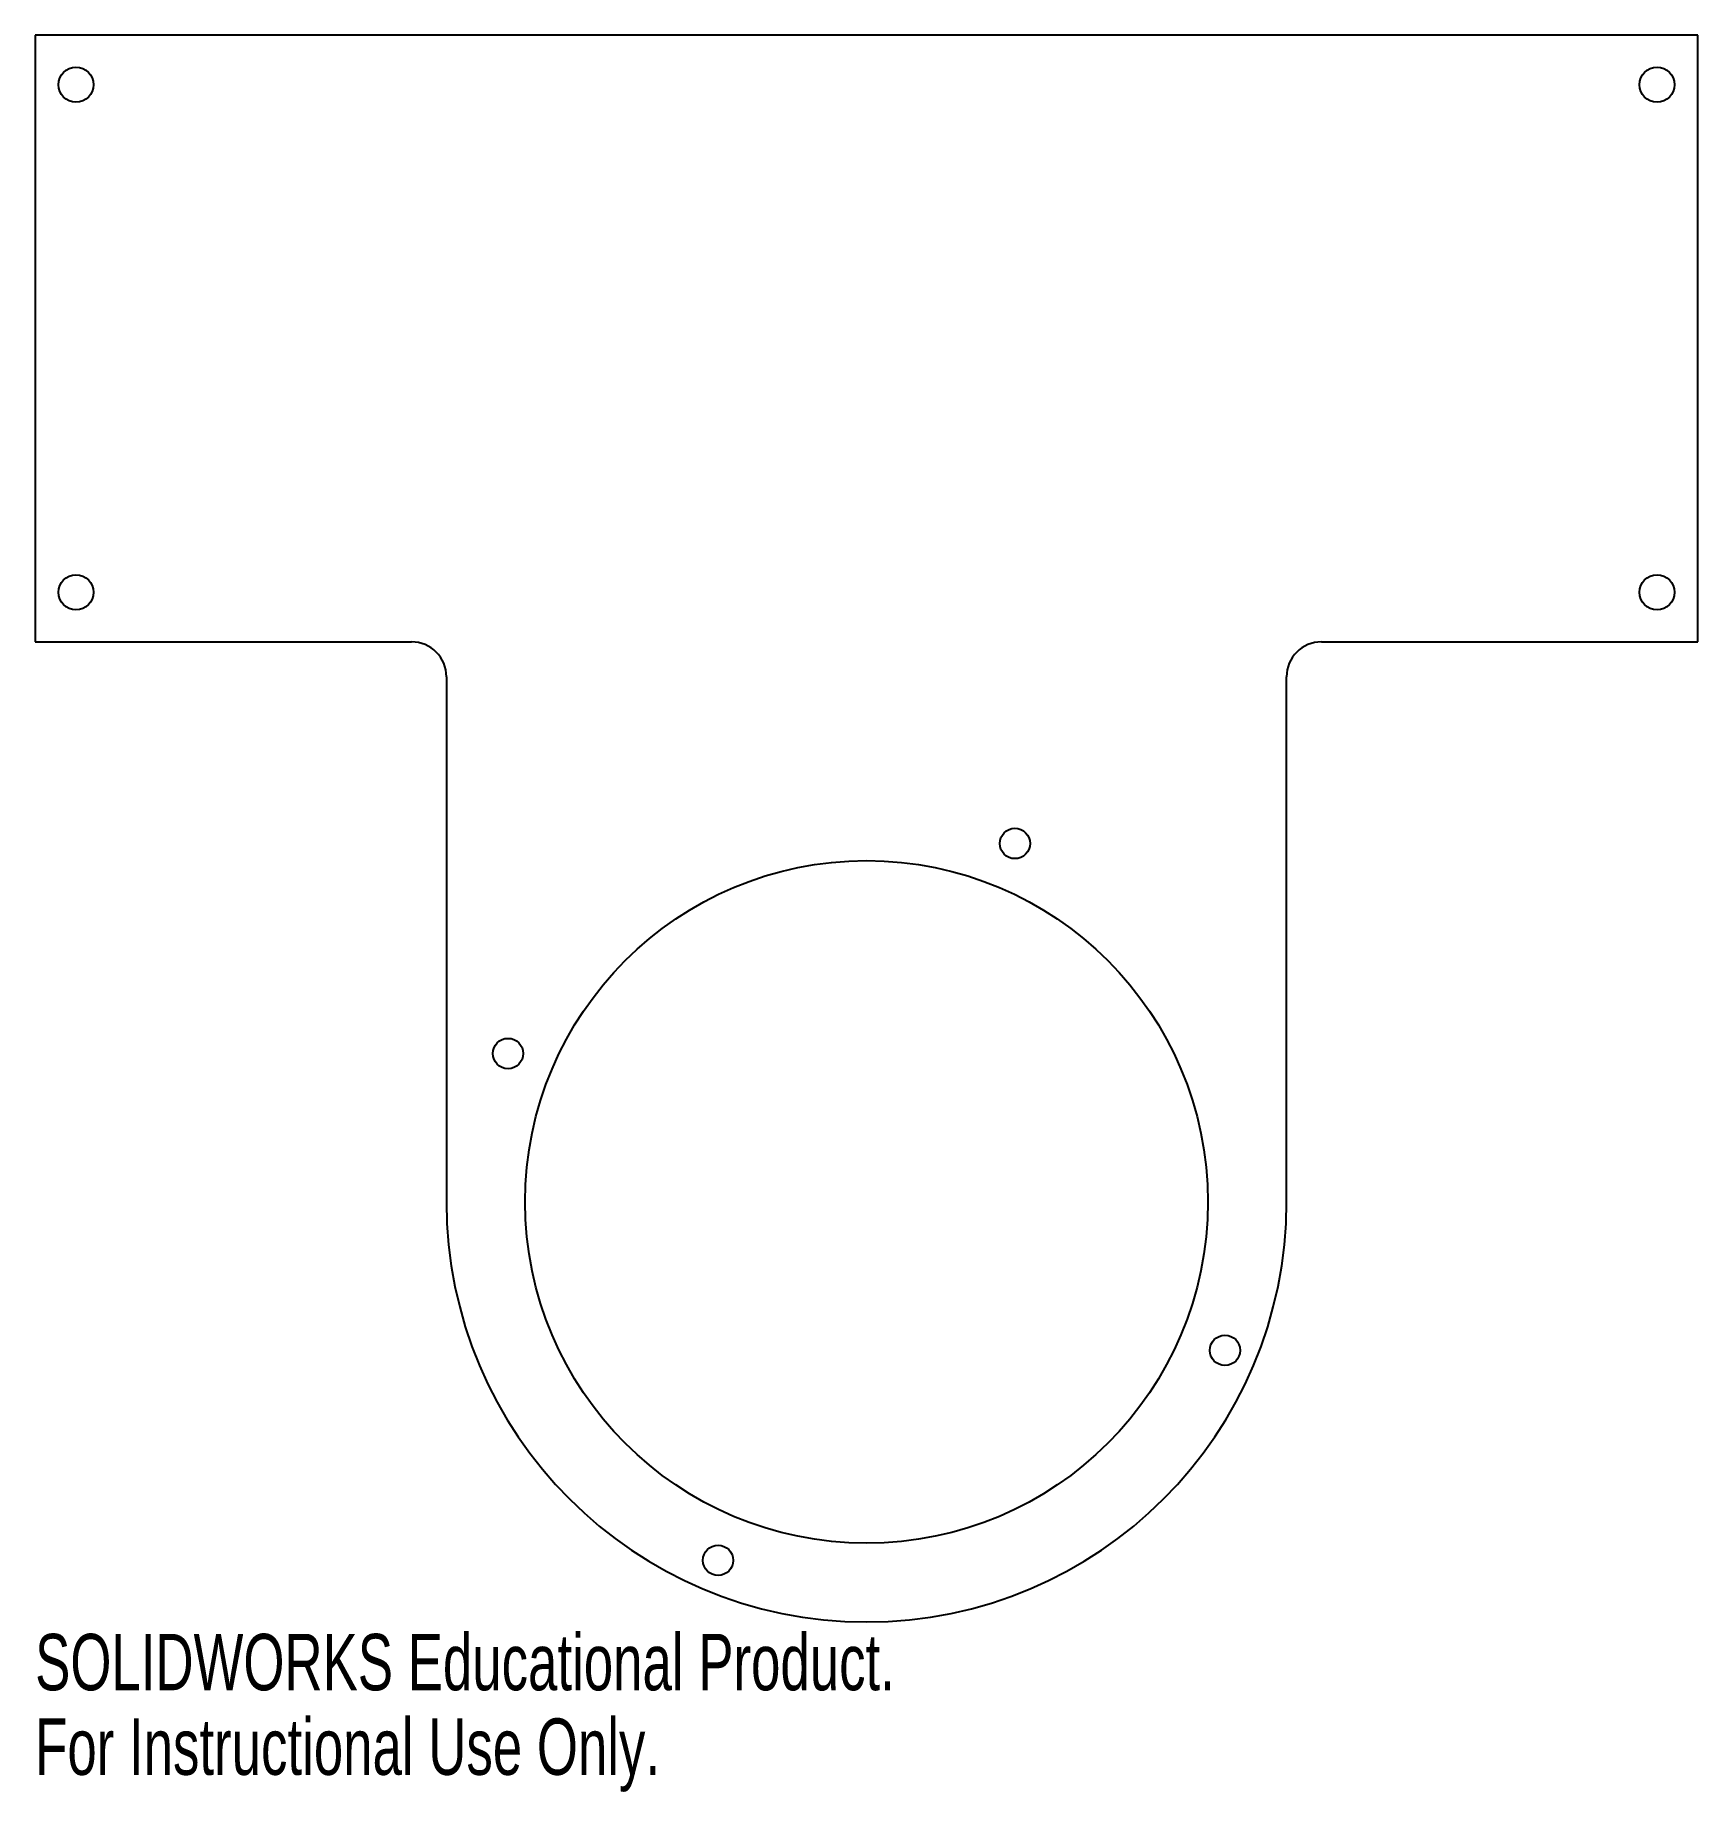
# Model space of a CAD drawing. Header units: millimetres. Extents: x -71 to 71, y -51 to 100.
import ezdxf

# ---------------------------------------------------------------- set-up
doc = ezdxf.new("R2010")
doc.units = ezdxf.units.MM
doc.styles.add('SLDTEXTSTYLE0', font='TXT', dxfattribs={"width": 0.7})

msp = doc.modelspace()

# ---------------------------------------------------------------- linework, layer by layer
at = {"color": 7, "linetype": 'Continuous', "lineweight": 25}
for p, q in [((71.25, 100), (-71.25, 100)), ((-71.25, 100), (-71.25, 48)), ((71.25, 48), (71.25, 100)), ((-71.25, 48), (-39, 48)), ((39, 48), (71.25, 48)), ((-36, 45), (-36, 0)), ((36, 0), (36, 45))]:
    msp.add_line(p, q, dxfattribs=at)
for centre, radius in [((-67.75, 95.75), 1.5), ((67.75, 95.75), 1.5), ((-67.75, 52.25), 1.5), ((67.75, 52.25), 1.5), ((12.72, 30.72), 1.3), ((0, 0), 29.25), ((-30.72, 12.72), 1.3), ((30.72, -12.72), 1.3), ((-12.72, -30.72), 1.3)]:
    msp.add_circle(centre, radius, dxfattribs=at)
for centre, radius, start, end in [((-39, 45), 3, 0, 90), ((39, 45), 3, 90, 180), ((0, 0), 36, 180, 0)]:
    msp.add_arc(centre, radius, start, end, dxfattribs=at)

# ---------------------------------------------------------------- texts
at = {"color": 7, "linetype": 'Continuous', "char_height": 4.8336, "attachment_point": 1, "style": 'SLDTEXTSTYLE0'}
for s, insert in [('SOLIDWORKS Educational Product.', (-71.25, -37.02)), ('For Instructional Use Only.', (-71.25, -44.27))]:
    msp.add_mtext(s, dxfattribs=dict(at, insert=insert))

doc.saveas('drawing.dxf')
